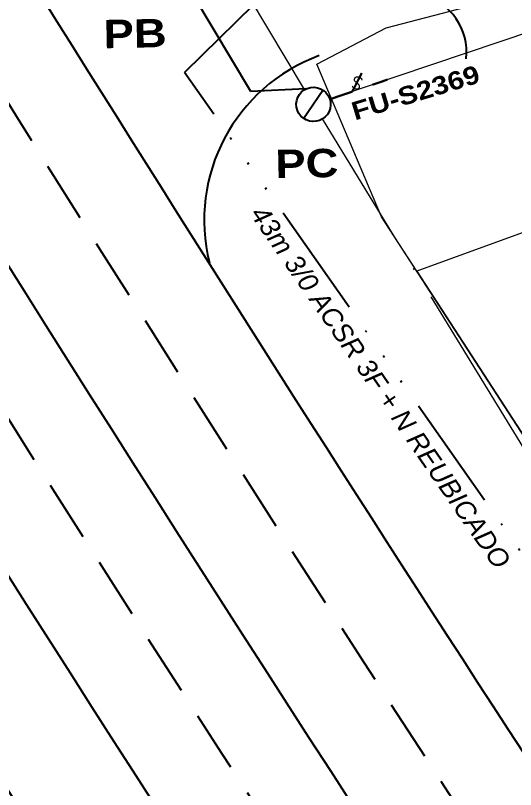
# Model space of a CAD drawing. Extents: x 604418 to 606014, y 1310869 to 1312555.
# Drawn here: x 605657.05 to 605683.13, y 1311116.25 to 1311156.65 of the extents above; entities that cross this region are included whole.
import ezdxf

# ---------------------------------------------------------------- set-up
doc = ezdxf.new("R2010")
doc.units = 0
doc.header["$MEASUREMENT"] = 0
for name, pattern in [('ACAD_ISO04W100', [30, 24, -3, 0, -3]), ('ACAD_ISO06W100', [36, 24, -3, 0, -3, 0, -3, 0, -3]), ('ACAD_ISO14W100', [24, 12, -3, 0, -3, 0, -3, 0, -3]), ('CONTINUA', [0]), ('HIDDEN', [0.375, 0.25, -0.125]), ('SUBTERRANEO', [4.7625, 3.175, -1.5875])]:
    doc.linetypes.add(name, pattern=pattern)
doc.layers.get('0').update_dxf_attribs({"color": 10})
for name, color, linetype, lineweight in [('1-Cartografia', 7, 'Continuous', 13), ('2.RED_MT_INSTALAR', 1, 'ACAD_ISO14W100', 30), ('LMT a INSTALAR', 6, 'ACAD_ISO06W100', 9)]:
    doc.layers.add(name, color=color, linetype=linetype, lineweight=lineweight)
for name, color, linetype in [('APOYO EXISTENTE CONCRETO', 7, 'Continuous'), ('DETALLES', 7, 'Continuous'), ('VPORTS', 7, 'Continuous')]:
    doc.layers.add(name, color=color, linetype=linetype)
doc.styles.add('ARIAL', font='')
doc.styles.add('romant', font='romant.shx')
doc.styles.get('ARIAL').set_extended_font_data('Arial Black', bold=True)
doc.linetypes.add('RAYAXXX', pattern='A,0.8,["XXX",Standard,S=0.08,R=0,X=0,Y=-0.04],-0.22', length=1.02)

msp = doc.modelspace()

# ---------------------------------------------------------------- linework, layer by layer
at = {"color": 32}
for centre, radius, start, end in [((607670.58, 1312411.063), 2370.634, 211.427108, 213.685811), ((607554.041, 1312334.005), 2239.881, 211.275039, 214.751429), ((607547.338, 1312328.423), 2239.881, 211.275039, 214.751429), ((605676.048, 1311145.966), 9.154, 110.1602, 194.0063)]:
    msp.add_arc(centre, radius, start, end, dxfattribs=at)
at = {"color": 7, "linetype": 'SUBTERRANEO'}
for centre, radius, start, end in [((607666.55, 1312409.161), 2370.634, 211.427108, 214.703627), ((607550.65, 1312331.387), 2239.881, 211.275039, 214.751429)]:
    msp.add_arc(centre, radius, start, end, dxfattribs=at)
at = {"color": 7, "linetype": 'Continuous'}
msp.add_arc((605677.531, 1311154.758), 3.041, 353.203, 76.0876, dxfattribs=at)
at = {"layer": '1-Cartografia', "color": 9, "true_color": 0xc7c8ca}
for points in [[(605708.485, 1311096.21), (605704.239, 1311102.873), (605697.64, 1311113.045), (605690.446, 1311124.087), (605676.139, 1311146.142), (605672.76, 1311154.111), (605676.387, 1311156.002), (605686.327, 1311158.617), (605704.318, 1311161.942), (605727.13, 1311166.559), (605756.065, 1311171.623), (605786.791, 1311177.308), (605793.742, 1311153.319), (605805.935, 1311112.954), (605810.65, 1311097.751), (605775.99, 1311086.21), (605768.7, 1311083.85), (605752.789, 1311078.474), (605726.144, 1311069.527), (605719.383, 1311079.105), (605714.933, 1311086.089)], [(605708.485, 1311096.21), (605704.239, 1311102.873), (605697.64, 1311113.045), (605690.446, 1311124.087), (605676.139, 1311146.142), (605672.76, 1311154.111), (605676.387, 1311156.002), (605686.327, 1311158.617), (605704.318, 1311161.942), (605727.13, 1311166.559), (605756.065, 1311171.623), (605786.791, 1311177.308), (605793.742, 1311153.319), (605805.935, 1311112.954), (605810.65, 1311097.751), (605775.99, 1311086.21), (605768.7, 1311083.85), (605752.789, 1311078.474), (605726.144, 1311069.527), (605719.383, 1311079.105), (605714.933, 1311086.089)], [(605704.488, 1311161.977), (605707.293, 1311153.972), (605700.152, 1311151.373), (605677.981, 1311143.303), (605676.139, 1311146.142), (605672.76, 1311154.111), (605676.387, 1311156.002), (605686.327, 1311158.617), (605704.488, 1311161.977)], [(605703.483, 1311141.944), (605700.152, 1311151.373), (605677.981, 1311143.303), (605683.423, 1311134.914), (605703.483, 1311141.944)]]:
    msp.add_lwpolyline(points, dxfattribs=at)
at = {"layer": 'APOYO EXISTENTE CONCRETO', "color": 1, "linetype": 'Continuous'}
msp.add_line((605672.079, 1311151.281, -57.805), (605673.08, 1311152.762, -57.805), dxfattribs=at)
msp.add_ellipse((605672.59, 1311152.015), major_axis=(-0.501, 0.741), ratio=1, start_param=-0.431443, end_param=5.851742, dxfattribs=at)
msp.add_ellipse((605672.59, 1311152.015), major_axis=(-0.501, 0.741), ratio=1, start_param=-0.431443, end_param=5.851742, dxfattribs=at)
msp.add_ellipse((605672.59, 1311152.015), major_axis=(-0.501, 0.741), ratio=1, start_param=-0.431443, end_param=5.851742, dxfattribs=at)
msp.add_ellipse((605672.59, 1311152.015), major_axis=(-0.501, 0.741), ratio=1, start_param=-0.431443, end_param=5.851742, dxfattribs=at)
at = {"layer": 'DETALLES', "color": 5, "linetype": 'Continuous', "ltscale": 0.1}
for p, q in [((605669.327, 1311152.693), (605643.271, 1311196.364)), ((605672.194, 1311152.817), (605669.327, 1311152.693))]:
    msp.add_line(p, q, dxfattribs=at)
at = {"layer": 'DETALLES', "const_width": 0.116}
for points in [[(605674.621, 1311152.681), (605675.108, 1311153.653)], [(605675.667, 1311153.037), (605676.452, 1311153.305)], [(605673.444, 1311152.28), (605674.621, 1311152.681)]]:
    msp.add_lwpolyline(points, dxfattribs=at)
at = {"layer": 'LMT a INSTALAR', "color": 134, "linetype": 'ACAD_ISO04W100', "lineweight": 9, "ltscale": 0.55}
for p, q in [((605672.131, 1311152.783), (605644.416, 1311199.149)), ((605673.438, 1311152.301), (605705.329, 1311163.044)), ((605711.579, 1311088.211), (605673.056, 1311151.252))]:
    msp.add_line(p, q, dxfattribs=at)
at = {"layer": 'LMT a INSTALAR', "color": 6, "linetype": 'ACAD_ISO14W100', "lineweight": -2, "ltscale": 0.5}
for p in [(605669.462, 1311157.217), (605688.574, 1311121.284)]:
    msp.add_line(p, (605665.87, 1311153.672), dxfattribs=at)
at = {"layer": 'VPORTS', "color": 251, "linetype": 'RAYAXXX', "ltscale": 10}
msp.add_arc((607542.229, 1312325.208), 2239.881, 211.596367, 214.751429, dxfattribs=at)

# ---------------------------------------------------------------- texts
at = {"layer": '2.RED_MT_INSTALAR', "linetype": 'CONTINUA', "lineweight": -3, "ltscale": 1.5, "style": 'ARIAL'}
for s, p in [('PB', (605661.66, 1311154.94, 163.84)), ('PC', (605670.618, 1311148.16, 163.84))]:
    msp.add_text(s, height=1.481, rotation=1.158, dxfattribs=at).set_placement(p)
at = {"layer": '2.RED_MT_INSTALAR', "color": 7, "linetype": 'CONTINUA', "lineweight": -3, "ltscale": 1.5, "style": 'ARIAL'}
msp.add_text('FU-S2369', height=0.9461, rotation=16.9262, dxfattribs=at).set_placement((605674.757, 1311151.172, 104.661))
at = {"layer": 'DETALLES', "style": 'romant'}
msp.add_text('S', height=0.639, rotation=160.225, dxfattribs=at).set_placement((605675.232, 1311153.344))
at = {"layer": 'LMT a INSTALAR', "color": 6, "linetype": 'HIDDEN', "lineweight": 9, "ltscale": 15, "insert": (605669.469, 1311147.737), "char_height": 1, "width": 24.70225, "attachment_point": 1, "rotation": 304.6262}
msp.add_mtext('\\A1;\\pi1.07145;{\\fArial|b0|i1|c0|p34;43m 3/0 ACSR 3F + N REUBICADO}', dxfattribs=at)

doc.saveas('drawing.dxf')
